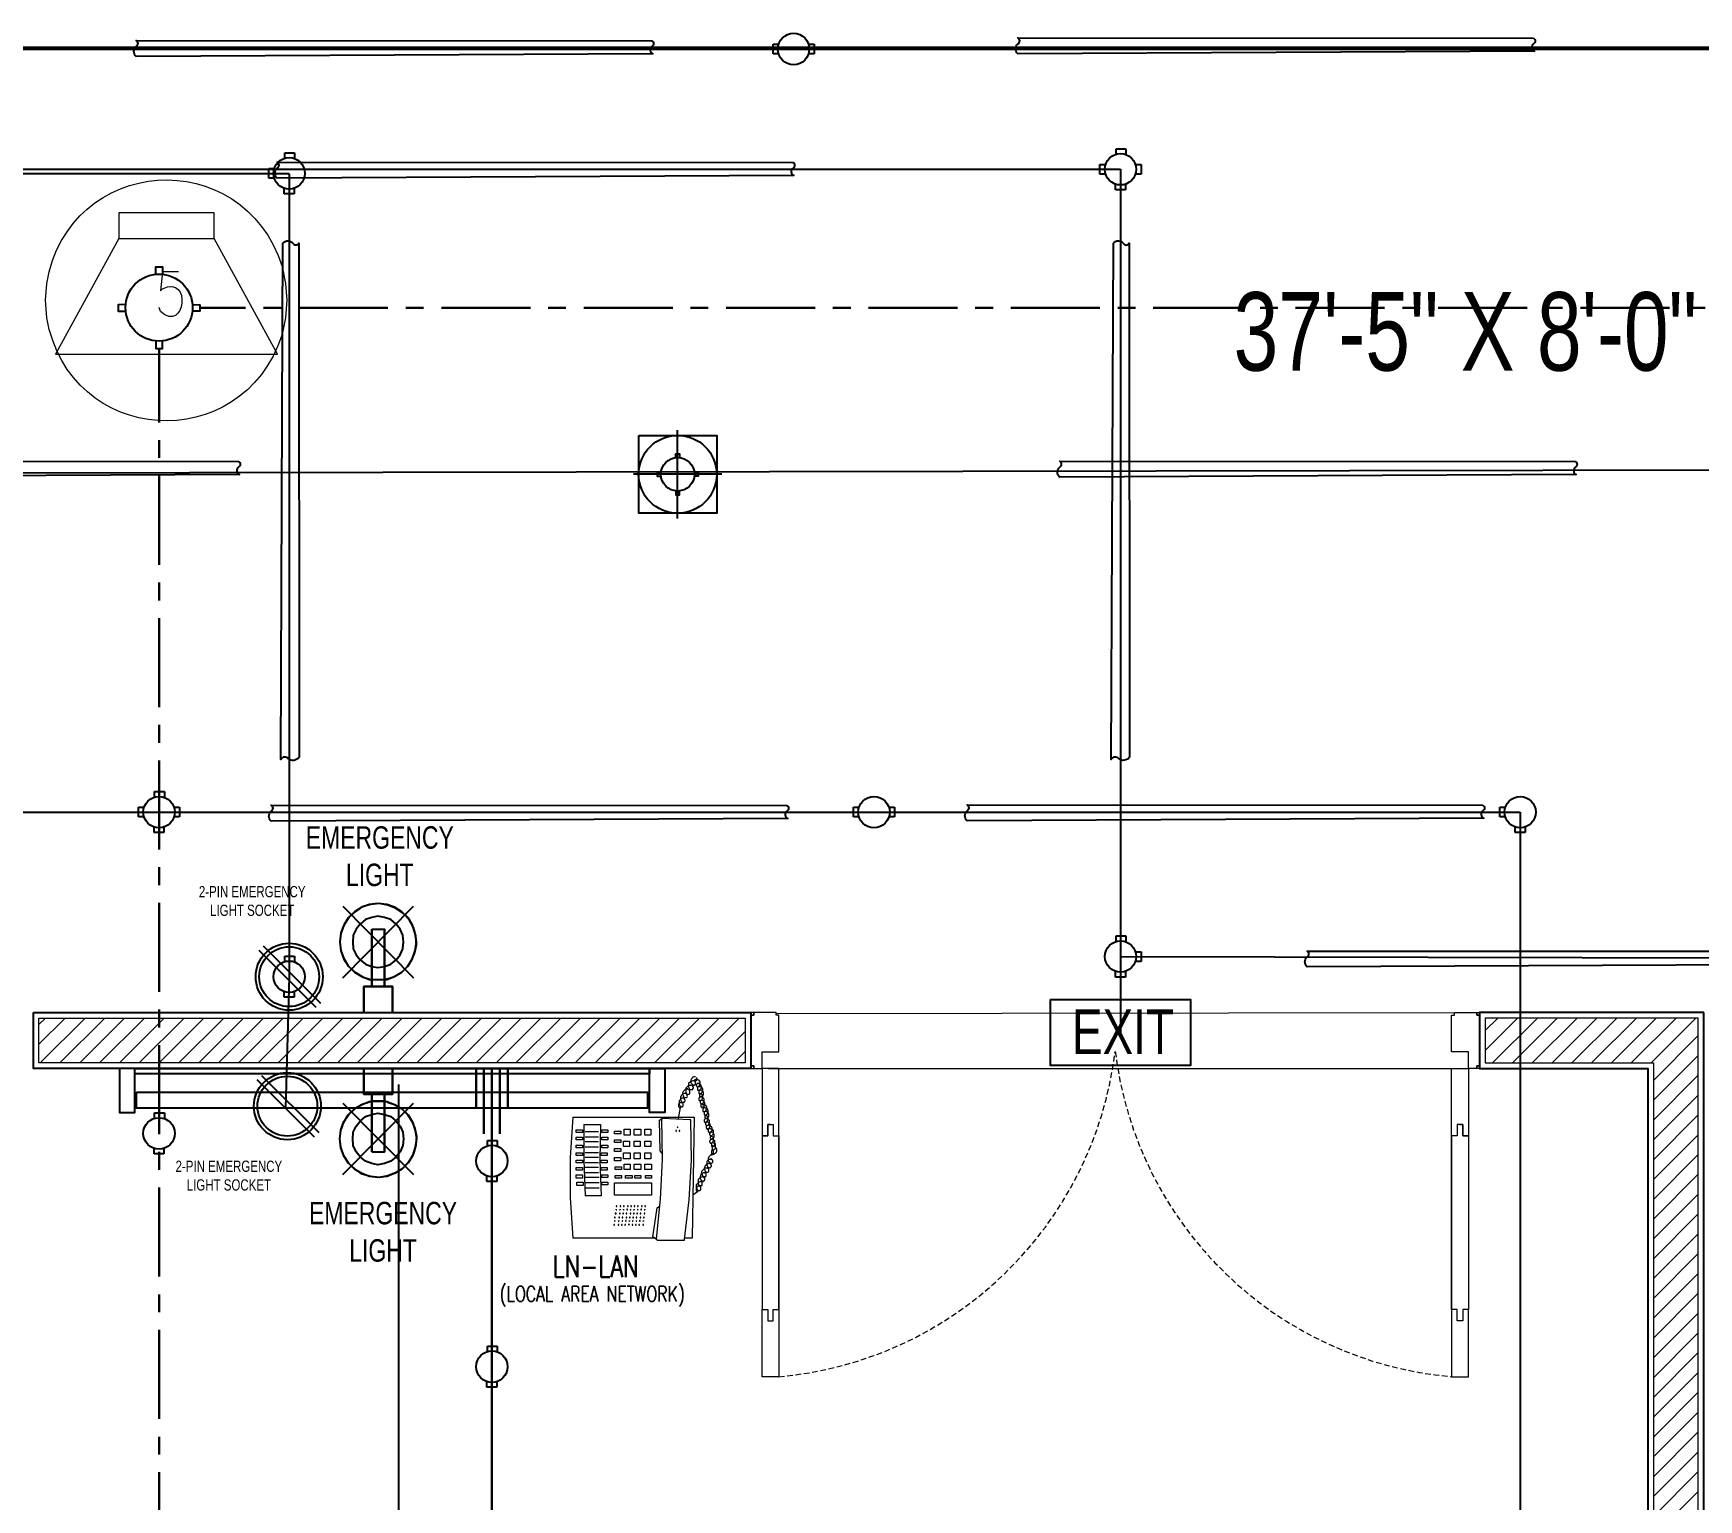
# Model space of a CAD drawing. Header units: inches. Extents: x 112 to 4169, y -2569 to 841.
# Drawn here: x 469.1 to 617.7, y 347.9 to 478.7 of the extents above; entities that cross this region are included whole.
import ezdxf

# ---------------------------------------------------------------- set-up
doc = ezdxf.new("R2010")
doc.units = ezdxf.units.IN
doc.header["$MEASUREMENT"] = 0
doc.linetypes.add('Bathroom _ King & Twin$0$CENTER', pattern=[50.8, 31.75, -6.35, 6.35, -6.35])
doc.linetypes.add('DASHED', pattern=[0.75, 0.5, -0.25])
doc.layers.get('Defpoints').update_dxf_attribs({"lineweight": 0})
for name, color, linetype in [('Cables', 7, 'Continuous'), ('Layer 1', 7, 'Continuous'), ('Lights', 7, 'Continuous'), ('PVC Conduit and Circular Boxes', 7, 'Continuous'), ('Sockets', 7, 'Continuous'), ('wall 05', 253, 'Continuous')]:
    doc.layers.add(name, color=color, linetype=linetype)
for name, color, linetype, lineweight in [('DOOR', 115, 'Continuous', 15), ('E-LAN', 6, 'Continuous', 30), ('HACTH', 8, 'Continuous', 9), ('Plaster Line', 254, 'Continuous', 15), ('Text', 252, 'Continuous', 15)]:
    doc.layers.add(name, color=color, linetype=linetype, lineweight=lineweight)
doc.styles.add('Swiss721', font='swisscl.ttf')
doc.styles.add('TAVE1', font='ROMANS.shx', dxfattribs={"width": 0.75})

# ---------------------------------------------------------------- blocks, each defined once
blk = doc.blocks.new('TELEPHONE')
at = {"layer": 'Layer 1', "lineweight": 9}
for points in [[(10.5, 13.62), (10.32, 13.62), (10.26, 13.56), (10.2, 13.5), (10.08, 13.38), (10.08, 13.02), (10.14, 12.9), (10.2, 12.84)], [(10.74, 14.04), (10.68, 14.04), (10.56, 13.98), (10.5, 13.98), (10.32, 13.8), (10.32, 13.5), (10.38, 13.38), (10.38, 13.32), (10.44, 13.26)], [(10.44, 13.26), (10.68, 13.26), (10.68, 13.38), (10.74, 13.38)], [(10.92, 14.4), (10.74, 14.4), (10.62, 14.34), (10.62, 14.28), (10.56, 14.22), (10.5, 14.1), (10.5, 13.86), (10.56, 13.8), (10.62, 13.74), (10.68, 13.68)], [(10.68, 13.5), (10.68, 13.56), (10.62, 13.62), (10.5, 13.62)], [(10.92, 13.92), (10.86, 13.98), (10.8, 14.04), (10.68, 14.04)], [(10.68, 13.68), (10.74, 13.68), (10.74, 13.62), (10.8, 13.62), (10.8, 13.68), (10.86, 13.68), (10.92, 13.74), (10.92, 13.8)], [(10.74, 13.38), (10.74, 13.44), (10.68, 13.5)], [(10.8, 14.1), (10.8, 14.04), (10.98, 14.04), (10.98, 14.1), (11.04, 14.1), (11.04, 14.34)], [(11.1, 13.5), (11.16, 13.5), (11.28, 13.62), (11.28, 13.68), (11.34, 13.68), (11.34, 13.98), (11.28, 13.98), (11.28, 14.04), (11.22, 14.1), (11.16, 14.1), (11.1, 14.16), (10.92, 14.16), (10.86, 14.1), (10.8, 14.1)], [(10.92, 13.8), (10.92, 13.92)], [(11.1, 13.8), (11.04, 13.8), (11.04, 13.74), (10.98, 13.68), (10.98, 13.62), (11.04, 13.56)], [(11.04, 13.56), (11.04, 13.5), (11.1, 13.5)], [(11.16, 13.2), (11.28, 13.2), (11.34, 13.26), (11.46, 13.38), (11.46, 13.56), (11.4, 13.62), (11.4, 13.68), (11.34, 13.74), (11.28, 13.74), (11.28, 13.8), (11.1, 13.8)], [(11.22, 13.5), (11.16, 13.5), (11.1, 13.44)], [(11.1, 13.44), (11.1, 13.26)], [(11.22, 12.96), (11.22, 12.9), (11.4, 12.9), (11.46, 12.96), (11.52, 13.02), (11.52, 13.08), (11.58, 13.14), (11.58, 13.32), (11.52, 13.38), (11.52, 13.44), (11.46, 13.44), (11.4, 13.5), (11.16, 13.5)], [(9.66, 12.06), (9.54, 12.06), (9.42, 11.94), (9.42, 11.7), (9.48, 11.7), (9.48, 11.64), (9.6, 11.64)], [(9.9, 12.48), (9.72, 12.48), (9.48, 12.24), (9.48, 11.88), (9.6, 11.76)], [(10.02, 12.9), (9.9, 12.9), (9.78, 12.84), (9.72, 12.78), (9.66, 12.72), (9.66, 12.66), (9.6, 12.6), (9.6, 12.36), (9.66, 12.24), (9.66, 12.18), (9.72, 12.12)], [(9.84, 12), (9.78, 12.06), (9.66, 12.06)], [(9.72, 12.12), (9.96, 12.12), (9.96, 12.18), (10.02, 12.24)], [(10.26, 13.32), (10.14, 13.32), (10.08, 13.26), (10.02, 13.26), (9.96, 13.2), (9.9, 13.14), (9.84, 13.08), (9.78, 12.96), (9.78, 12.84), (9.84, 12.72), (9.84, 12.66), (9.9, 12.6), (9.96, 12.54)], [(9.96, 12.36), (9.96, 12.48), (9.78, 12.48)], [(9.84, 11.82), (9.84, 12)], [(10.02, 12.24), (10.02, 12.3), (9.96, 12.36)], [(10.2, 12.78), (10.14, 12.84), (10.14, 12.9), (10.02, 12.9)], [(10.44, 13.08), (10.44, 13.14), (10.38, 13.2), (10.32, 13.26), (10.26, 13.26), (10.2, 13.32), (10.14, 13.32)], [(10.2, 12.84), (10.38, 12.84), (10.44, 12.9), (10.44, 12.96)], [(10.44, 12.96), (10.44, 13.08)], [(11.1, 13.26), (11.1, 13.2), (11.16, 13.2)], [(11.34, 13.2), (11.28, 13.2), (11.28, 13.14), (11.22, 13.14), (11.22, 12.96)], [(11.34, 12.6), (11.28, 12.54), (11.22, 12.48), (11.22, 12.3)], [(11.22, 12.3), (11.28, 12.3), (11.28, 12.24)], [(11.4, 12.84), (11.28, 12.84), (11.28, 12.78)], [(11.28, 12.24), (11.34, 12.24), (11.4, 12.3), (11.46, 12.3), (11.52, 12.36), (11.52, 12.42), (11.58, 12.48), (11.58, 12.66), (11.52, 12.72), (11.52, 12.78), (11.46, 12.84), (11.4, 12.84)], [(11.28, 12.78), (11.28, 12.66), (11.34, 12.6)], [(11.34, 12.6), (11.46, 12.6), (11.52, 12.66), (11.58, 12.72), (11.64, 12.78), (11.64, 13.02), (11.58, 13.08), (11.52, 13.14), (11.46, 13.2), (11.34, 13.2)], [(11.4, 11.94), (11.46, 11.94), (11.52, 12), (11.58, 12), (11.64, 12.06), (11.64, 12.12), (11.7, 12.18), (11.7, 12.42), (11.64, 12.42), (11.64, 12.48), (11.58, 12.54), (11.52, 12.54), (11.46, 12.6), (11.34, 12.6)], [(11.4, 12.24), (11.34, 12.18), (11.34, 12.06), (11.4, 12)], [(11.46, 11.64), (11.52, 11.64), (11.58, 11.7), (11.64, 11.7), (11.7, 11.76), (11.7, 11.82), (11.76, 11.88), (11.76, 12.06), (11.7, 12.12), (11.7, 12.18), (11.64, 12.24), (11.58, 12.24), (11.52, 12.3), (11.46, 12.3), (11.4, 12.24)], [(11.4, 12), (11.4, 11.94)], [(11.46, 11.94), (11.4, 11.88), (11.4, 11.7)], [(11.52, 12), (11.46, 11.94)], [(0, 10.8), (-0.24, 7.2), (-0.24, 3.6), (0, 0)], [(0, 10.8), (10.8, 10.8)], [(7.44, -0.06), (7.8, 3.48), (7.98, 7.02), (7.92, 10.62)], [(7.68, 10.5), (7.92, 10.68)], [(7.68, 10.5), (7.74, 7.8), (7.98, 7.5)], [(7.98, 10.68), (7.92, 10.68), (7.92, 10.62)], [(10.44, 10.56), (7.98, 10.68)], [(9.42, 10.68), (9.6, 11.64)], [(9.6, 11.76), (9.66, 11.7), (9.78, 11.7), (9.78, 11.76), (9.84, 11.76), (9.84, 11.82)], [(9.96, -0.12), (10.38, 3.42), (10.56, 6.96), (10.5, 10.5)], [(10.5, 10.5), (10.5, 10.56), (10.44, 10.56)], [(10.8, 10.8), (10.62, 0)], [(11.4, 11.7), (11.46, 11.7), (11.46, 11.64)], [(11.64, 11.28), (11.76, 11.28), (11.82, 11.34), (11.88, 11.4), (11.88, 11.46), (11.94, 11.52), (11.94, 11.7), (11.88, 11.76), (11.88, 11.82), (11.82, 11.82), (11.76, 11.88), (11.52, 11.88)], [(11.64, 11.58), (11.58, 11.52)], [(11.58, 11.52), (11.58, 11.34)], [(11.58, 11.34), (11.58, 11.28), (11.64, 11.28)], [(11.7, 11.7), (11.7, 11.64), (11.64, 11.64)], [(11.76, 10.98), (11.82, 10.98), (11.88, 11.04), (11.94, 11.04), (12, 11.1), (12, 11.16), (12.06, 11.22), (12.06, 11.4), (12, 11.46), (12, 11.52), (11.94, 11.52), (11.88, 11.58), (11.82, 11.58), (11.76, 11.64), (11.7, 11.64), (11.64, 11.58), (11.7, 11.58)], [(11.76, 11.28), (11.7, 11.22), (11.7, 11.04)], [(11.7, 11.04), (11.76, 10.98)], [(11.76, 10.62), (11.7, 10.56), (11.7, 10.38)], [(11.82, 11.34), (11.82, 11.28), (11.76, 11.28)], [(11.88, 10.92), (11.76, 10.92), (11.76, 10.86)], [(11.76, 10.32), (11.82, 10.32), (11.88, 10.38), (11.94, 10.38), (12, 10.44), (12, 10.5), (12.06, 10.56), (12.06, 10.74), (12, 10.8), (12, 10.86), (11.94, 10.92), (11.88, 10.92)], [(11.76, 10.86), (11.76, 10.74)], [(11.76, 10.74), (11.82, 10.68)], [(11.82, 10.68), (11.76, 10.62)], [(11.82, 10.68), (11.94, 10.68), (12.06, 10.8), (12.12, 10.86), (12.12, 11.1), (12.06, 11.16), (12, 11.22), (12, 11.28), (11.88, 11.28), (11.82, 11.34)], [(11.88, 10.08), (11.88, 10.02), (11.94, 10.02), (12, 10.08), (12.06, 10.08), (12.12, 10.14), (12.12, 10.2), (12.18, 10.26), (12.18, 10.5), (12.12, 10.5), (12.12, 10.56), (12.06, 10.62), (12, 10.62), (11.94, 10.68), (11.82, 10.68)], [(0.84, 9.42), (0.3, 9.42), (0.3, 9.66), (0.84, 9.66)], [(0.84, 8.76), (0.3, 8.76), (0.3, 9), (0.84, 9)], [(0.84, 9.66), (0.84, 9.42)], [(0.84, 9), (0.84, 8.76)], [(0.96, 10.14), (2.46, 10.14)], [(0.96, 10.14), (0.96, 6.96), (1.08, 3.78)], [(2.28, 9.48), (1.08, 9.48)], [(2.28, 9), (1.08, 9)], [(2.46, 10.14), (2.4, 6.96), (2.52, 3.78)], [(3.12, 9.42), (2.58, 9.42), (2.58, 9.66), (3.12, 9.66)], [(3.12, 8.76), (2.58, 8.76), (2.58, 9), (3.12, 9)], [(3.12, 9.66), (3.12, 9.42)], [(3.12, 9), (3.12, 8.76)], [(4.26, 9.3), (3.72, 9.3), (3.72, 9.54), (4.26, 9.54)], [(4.26, 9.54), (4.26, 9.3)], [(4.56, 9.72), (5.1, 9.72)], [(4.56, 9.18), (4.56, 9.72)], [(5.1, 9.18), (4.56, 9.18)], [(5.1, 9.72), (5.1, 9.18)], [(6.06, 9.18), (5.46, 9.18), (5.46, 9.72), (6.06, 9.72)], [(6.06, 9.72), (6.06, 9.18)], [(6.96, 9.18), (6.42, 9.18), (6.42, 9.72), (6.96, 9.72)], [(6.96, 9.72), (6.96, 9.18)], [(9.24, 9.6), (9.18, 9.6), (9.18, 9.54), (9.24, 9.54), (9.24, 9.6)], [(9.18, 9.6), (9.18, 9.6)], [(9.3, 9.9), (9.36, 9.84), (9.36, 9.9), (9.3, 9.9)], [(9.54, 9.6), (9.48, 9.6), (9.48, 9.54), (9.54, 9.54), (9.54, 9.6)], [(9.48, 9.6), (9.48, 9.6)], [(11.7, 10.38), (11.76, 10.38), (11.76, 10.32)], [(11.94, 10.38), (11.88, 10.38), (11.88, 10.32), (11.82, 10.26), (11.82, 10.14), (11.88, 10.08)], [(11.94, 10.02), (11.88, 9.96), (11.88, 9.84), (11.94, 9.78), (11.94, 9.72)], [(11.94, 9.72), (12, 9.72), (12.06, 9.78), (12.12, 9.78), (12.18, 9.84), (12.18, 9.9), (12.24, 9.96), (12.24, 10.2), (12.18, 10.2), (12.18, 10.26), (12.12, 10.32), (12.06, 10.32), (12, 10.38), (11.94, 10.38)], [(12, 10.08), (11.94, 10.02)], [(12.12, 9.42), (12.18, 9.42), (12.24, 9.48), (12.3, 9.48), (12.36, 9.54), (12.42, 9.6), (12.42, 9.84), (12.36, 9.9), (12.36, 9.96), (12.3, 9.96), (12.24, 10.02), (12.18, 10.02), (12.12, 10.08), (12.06, 10.08), (12, 10.02)], [(12.12, 9.72), (12.06, 9.66), (12.06, 9.48)], [(12.06, 9.48), (12.12, 9.48), (12.12, 9.42)], [(12.18, 9.78), (12.12, 9.72)], [(12.3, 9.48), (12.3, 9.42), (12.24, 9.42), (12.24, 9.36), (12.18, 9.3), (12.18, 9.24), (12.24, 9.18)], [(12.36, 9.06), (12.3, 9.06), (12.24, 9)], [(12.24, 9), (12.24, 8.94), (12.3, 8.88), (12.3, 8.82), (12.36, 8.82)], [(12.36, 8.82), (12.42, 8.82), (12.42, 8.88), (12.48, 8.88), (12.6, 9), (12.6, 9.24), (12.54, 9.3), (12.54, 9.36), (12.48, 9.42), (12.42, 9.42), (12.36, 9.48), (12.3, 9.48)], [(12.3, 8.46), (12.36, 8.46), (12.42, 8.52), (12.48, 8.58), (12.54, 8.64), (12.54, 8.94), (12.42, 9.06), (12.36, 9.06)], [(0.84, 8.04), (0.3, 8.04), (0.3, 8.28), (0.84, 8.28)], [(0.84, 7.38), (0.3, 7.38), (0.3, 7.62), (0.84, 7.62)], [(0.84, 8.28), (0.84, 8.04)], [(0.84, 7.62), (0.84, 7.38)], [(2.28, 8.58), (1.08, 8.58)], [(2.28, 8.1), (1.08, 8.1)], [(2.28, 7.62), (1.08, 7.62)], [(3.06, 7.38), (2.52, 7.38), (2.52, 7.62), (3.06, 7.62)], [(3.12, 8.04), (2.58, 8.04), (2.58, 8.28), (3.12, 8.28)], [(3.06, 7.62), (3.06, 7.38)], [(3.12, 8.28), (3.12, 8.04)], [(4.26, 8.52), (3.72, 8.52), (3.72, 8.76), (4.26, 8.76)], [(4.26, 7.74), (3.72, 7.74), (3.72, 7.98), (4.26, 7.98)], [(4.26, 8.76), (4.26, 8.52)], [(4.26, 7.98), (4.26, 7.74)], [(4.5, 8.64), (5.04, 8.64)], [(4.5, 8.16), (4.5, 8.64)], [(5.04, 8.16), (4.5, 8.16)], [(4.5, 7.62), (5.1, 7.62)], [(4.5, 7.08), (4.5, 7.62)], [(5.04, 8.64), (5.04, 8.16)], [(5.1, 7.62), (5.1, 7.08)], [(6, 8.16), (5.46, 8.16), (5.46, 8.64), (6, 8.64)], [(6, 7.08), (5.46, 7.08), (5.46, 7.62), (6, 7.62)], [(6, 8.64), (6, 8.16)], [(6, 7.62), (6, 7.08)], [(6.96, 8.16), (6.42, 8.16), (6.42, 8.64), (6.96, 8.64)], [(6.96, 7.08), (6.42, 7.08), (6.42, 7.62), (6.96, 7.62)], [(6.96, 8.64), (6.96, 8.16)], [(6.96, 7.62), (6.96, 7.08)], [(12.36, 7.44), (12.3, 7.44), (12.12, 7.26), (12.12, 7.2), (12.06, 7.14), (12.06, 6.9), (12.12, 6.84), (12.18, 6.78), (12.24, 6.72)], [(12.3, 8.82), (12.24, 8.76), (12.24, 8.7), (12.18, 8.64), (12.18, 8.58), (12.24, 8.52)], [(12.24, 8.52), (12.24, 8.46), (12.3, 8.46)], [(12.42, 8.52), (12.36, 8.46)], [(12.36, 8.46), (12.36, 8.22)], [(12.36, 8.22), (12.36, 8.16), (12.42, 8.16)], [(12.48, 7.86), (12.42, 7.86), (12.36, 7.8)], [(12.36, 7.8), (12.36, 7.5), (12.42, 7.5)], [(12.42, 7.5), (12.6, 7.5), (12.72, 7.62), (12.78, 7.62), (12.78, 7.68), (12.84, 7.74), (12.84, 7.92), (12.78, 7.98), (12.78, 8.04), (12.72, 8.1), (12.66, 8.16), (12.6, 8.16), (12.48, 8.22)], [(12.48, 8.22), (12.42, 8.22), (12.42, 8.16)], [(12.42, 8.16), (12.42, 7.92)], [(12.42, 7.92), (12.42, 7.86), (12.48, 7.86)], [(0.84, 6.72), (0.3, 6.72), (0.3, 6.96), (0.84, 6.96)], [(0.84, 6.06), (0.3, 6.06), (0.3, 6.3), (0.84, 6.3)], [(0.84, 6.96), (0.84, 6.72)], [(0.84, 6.3), (0.84, 6.06)], [(2.28, 7.2), (1.08, 7.2)], [(2.28, 6.72), (1.08, 6.72)], [(2.28, 6.3), (1.08, 6.3)], [(3.06, 6.72), (2.52, 6.72), (2.52, 6.96), (3.06, 6.96)], [(3.06, 6.06), (2.52, 6.06), (2.52, 6.3), (3.06, 6.3)], [(3.06, 6.96), (3.06, 6.72)], [(3.06, 6.3), (3.06, 6.06)], [(4.26, 6.9), (3.72, 6.9), (3.72, 7.2), (4.26, 7.2)], [(4.32, 6.12), (3.78, 6.12), (3.78, 6.36), (4.32, 6.36)], [(4.26, 7.2), (4.26, 6.9)], [(4.32, 6.36), (4.32, 6.12)], [(5.1, 7.08), (4.5, 7.08)], [(4.56, 6.6), (5.1, 6.6)], [(4.56, 6.12), (4.56, 6.6)], [(5.1, 6.12), (4.56, 6.12)], [(5.1, 6.6), (5.1, 6.12)], [(6.06, 6.12), (5.46, 6.12), (5.46, 6.6), (6.06, 6.6)], [(6.06, 6.6), (6.06, 6.12)], [(7.02, 6.12), (6.42, 6.12), (6.42, 6.6), (7.02, 6.6)], [(7.02, 6.6), (7.02, 6.12)], [(11.94, 6.24), (11.76, 6.24), (11.7, 6.18), (11.46, 5.94), (11.46, 5.76), (11.52, 5.7), (11.52, 5.64), (11.58, 5.52), (11.64, 5.52)], [(12.18, 6.66), (12.06, 6.66), (12, 6.6), (11.94, 6.6), (11.88, 6.54), (11.82, 6.48), (11.76, 6.42), (11.76, 6.36), (11.7, 6.24), (11.7, 6.18), (11.76, 6.12), (11.76, 6), (11.88, 5.88)], [(12.36, 7.08), (12.3, 7.02), (12.12, 7.02), (12.06, 6.96), (12, 6.9), (11.94, 6.84), (11.94, 6.48), (12, 6.42), (12, 6.36), (12.06, 6.3)], [(12.12, 6.12), (12.12, 6.18), (12.06, 6.18), (12.06, 6.24), (11.94, 6.24)], [(12.06, 6.3), (12.12, 6.3), (12.18, 6.24), (12.24, 6.3), (12.3, 6.3), (12.3, 6.36), (12.36, 6.42), (12.36, 6.48), (12.3, 6.54)], [(12.3, 6.54), (12.3, 6.6), (12.24, 6.6), (12.24, 6.66), (12.12, 6.66)], [(12.48, 6.96), (12.42, 6.96), (12.42, 7.02), (12.36, 7.02), (12.36, 7.08), (12.3, 7.08), (12.24, 7.02)], [(12.24, 6.72), (12.24, 6.66), (12.36, 6.66), (12.36, 6.72), (12.42, 6.72), (12.48, 6.78), (12.48, 6.84)], [(12.48, 6.84), (12.48, 6.96)], [(0.84, 5.34), (0.3, 5.34), (0.3, 5.64), (0.84, 5.64)], [(0.9, 4.68), (0.36, 4.68), (0.36, 4.98), (0.9, 4.98)], [(0.84, 5.64), (0.84, 5.34)], [(0.9, 4.98), (0.9, 4.68)], [(2.28, 5.82), (1.08, 5.82)], [(2.34, 5.4), (1.08, 5.4)], [(2.34, 4.92), (1.14, 4.92)], [(3.12, 5.4), (2.58, 5.4), (2.58, 5.64), (3.12, 5.64)], [(3.12, 4.74), (2.58, 4.74), (2.58, 4.98), (3.12, 4.98)], [(3.12, 5.64), (3.12, 5.4)], [(3.12, 4.98), (3.12, 4.74)], [(3.72, 4.92), (7.02, 4.92)], [(3.72, 3.84), (3.72, 4.92)], [(4.32, 5.34), (3.78, 5.34), (3.78, 5.58), (4.32, 5.58)], [(4.32, 5.58), (4.32, 5.34)], [(4.68, 5.58), (5.28, 5.58)], [(4.68, 5.34), (4.68, 5.58)], [(5.28, 5.34), (4.68, 5.34)], [(5.28, 5.58), (5.28, 5.34)], [(6.06, 5.34), (5.52, 5.34), (5.52, 5.58), (6.06, 5.58)], [(6.06, 5.58), (6.06, 5.34)], [(7.02, 5.34), (6.48, 5.34), (6.48, 5.58), (7.02, 5.58)], [(7.02, 5.58), (7.02, 5.34)], [(7.02, 4.92), (7.02, 3.84)], [(11.46, 5.04), (11.34, 5.04), (11.28, 4.98), (11.22, 4.98), (10.98, 4.74), (10.98, 4.56), (11.04, 4.5), (11.04, 4.38), (11.16, 4.26)], [(11.22, 4.62), (11.1, 4.62), (10.98, 4.5), (10.98, 4.26), (11.04, 4.2), (11.1, 4.2), (11.1, 4.14)], [(11.58, 5.46), (11.52, 5.46), (11.4, 5.4), (11.34, 5.4), (11.28, 5.34), (11.22, 5.28), (11.16, 5.22), (11.16, 4.8), (11.28, 4.68)], [(11.16, 4.26), (11.34, 4.26), (11.34, 4.32), (11.4, 4.32), (11.4, 4.5)], [(11.4, 4.5), (11.4, 4.56), (11.34, 4.56), (11.34, 4.62), (11.22, 4.62)], [(11.28, 4.68), (11.52, 4.68), (11.52, 4.8)], [(11.76, 5.82), (11.64, 5.82), (11.52, 5.76), (11.46, 5.76), (11.4, 5.7), (11.4, 5.58), (11.34, 5.52), (11.34, 5.28), (11.4, 5.22), (11.46, 5.16), (11.46, 5.1)], [(11.52, 4.92), (11.52, 4.98), (11.46, 4.98), (11.46, 5.04), (11.34, 5.04)], [(11.46, 5.1), (11.52, 5.1), (11.52, 5.04), (11.64, 5.04), (11.64, 5.1), (11.7, 5.1), (11.7, 5.16), (11.76, 5.16), (11.76, 5.22)], [(11.76, 5.34), (11.7, 5.34), (11.7, 5.4), (11.64, 5.4), (11.64, 5.46), (11.52, 5.46)], [(11.52, 4.8), (11.52, 4.92)], [(11.64, 5.52), (11.64, 5.46), (11.82, 5.46), (11.82, 5.52), (11.88, 5.52), (11.88, 5.7)], [(11.88, 5.7), (11.88, 5.76), (11.82, 5.76), (11.82, 5.82), (11.7, 5.82)], [(11.76, 5.22), (11.76, 5.34)], [(2.52, 3.78), (1.08, 3.78)], [(2.34, 4.44), (1.14, 4.44)], [(7.02, 3.84), (3.72, 3.84)], [(11.1, 4.14), (10.68, 3.84)], [(3.72, 1.8), (3.78, 1.8), (3.78, 1.86), (3.72, 1.86), (3.72, 1.8)], [(3.72, 1.5), (3.78, 1.5), (3.72, 1.56), (3.72, 1.5)], [(3.78, 2.16), (3.84, 2.16), (3.84, 2.22), (3.78, 2.22), (3.78, 2.16)], [(3.84, 2.82), (3.9, 2.82), (3.9, 2.88), (3.84, 2.88), (3.84, 2.82)], [(4.08, 1.8), (4.14, 1.8), (4.14, 1.86), (4.08, 1.86), (4.08, 1.8)], [(4.14, 2.16), (4.2, 2.16), (4.2, 2.22), (4.14, 2.22), (4.14, 2.16)], [(4.2, 2.82), (4.26, 2.82), (4.26, 2.88), (4.2, 2.88), (4.2, 2.82)], [(4.38, 1.8), (4.44, 1.8), (4.44, 1.86), (4.38, 1.86), (4.38, 1.8)], [(4.38, 1.5), (4.44, 1.5), (4.38, 1.56), (4.38, 1.5)], [(4.44, 2.16), (4.5, 2.16), (4.5, 2.22), (4.44, 2.22), (4.44, 2.16)], [(4.5, 2.82), (4.56, 2.82), (4.56, 2.88), (4.5, 2.88), (4.5, 2.82)], [(4.68, 1.5), (4.74, 1.5), (4.74, 1.56), (4.68, 1.56), (4.68, 1.5)], [(4.74, 2.16), (4.8, 2.16), (4.8, 2.22), (4.74, 2.22), (4.74, 2.16)], [(4.74, 1.8), (4.8, 1.8), (4.8, 1.86), (4.74, 1.86), (4.74, 1.8)], [(4.8, 2.52), (4.86, 2.52), (4.86, 2.58), (4.8, 2.58), (4.8, 2.52)], [(4.86, 2.82), (4.92, 2.82), (4.92, 2.88), (4.86, 2.88), (4.86, 2.82)], [(5.04, 1.8), (5.1, 1.8), (5.1, 1.86), (5.04, 1.86), (5.04, 1.8)], [(5.1, 2.52), (5.16, 2.52), (5.16, 2.58), (5.1, 2.52)], [(5.1, 2.16), (5.16, 2.16), (5.16, 2.22), (5.1, 2.22), (5.1, 2.16)], [(5.16, 2.82), (5.22, 2.82), (5.22, 2.88), (5.16, 2.88), (5.16, 2.82)], [(5.34, 1.8), (5.4, 1.8), (5.4, 1.86), (5.34, 1.86), (5.34, 1.8)], [(5.4, 2.16), (5.46, 2.16), (5.46, 2.22), (5.4, 2.22), (5.4, 2.16)], [(5.46, 2.82), (5.52, 2.82), (5.52, 2.88), (5.46, 2.88), (5.46, 2.82)], [(5.64, 1.8), (5.7, 1.8), (5.7, 1.86), (5.64, 1.86), (5.64, 1.8)], [(5.64, 1.5), (5.7, 1.5), (5.64, 1.56), (5.64, 1.5)], [(5.7, 2.16), (5.76, 2.16), (5.76, 2.22), (5.7, 2.22), (5.7, 2.16)], [(5.76, 2.82), (5.82, 2.82), (5.82, 2.88), (5.76, 2.88), (5.76, 2.82)], [(5.76, 2.52), (5.82, 2.52), (5.76, 2.58), (5.76, 2.52)], [(5.94, 1.5), (6, 1.5), (6, 1.56), (5.94, 1.56), (5.94, 1.5)], [(6, 2.16), (6.06, 2.16), (6.06, 2.22), (6, 2.22), (6, 2.16)], [(6, 1.8), (6.06, 1.8), (6.06, 1.86), (6, 1.86), (6, 1.8)], [(6.06, 2.52), (6.12, 2.52), (6.12, 2.58), (6.06, 2.58), (6.06, 2.52)], [(6.12, 2.82), (6.18, 2.82), (6.18, 2.88), (6.12, 2.88), (6.12, 2.82)], [(6.3, 1.8), (6.36, 1.8), (6.36, 1.86), (6.3, 1.86), (6.3, 1.8)], [(6.36, 2.16), (6.42, 2.16), (6.42, 2.22), (6.36, 2.22), (6.36, 2.16)], [(6.42, 2.82), (6.48, 2.82), (6.48, 2.88), (6.42, 2.88), (6.42, 2.82)], [(7.14, 0.12), (7.5, 2.7)], [(7.5, 2.7), (7.74, 2.88)], [(7.32, 0), (0, 0)], [(3.72, 1.2), (3.66, 1.2), (3.66, 1.14), (3.72, 1.14), (3.72, 1.2)], [(3.66, 1.2), (3.66, 1.2)], [(4.08, 1.2), (4.02, 1.2), (4.02, 1.14), (4.08, 1.14), (4.08, 1.2)], [(4.02, 1.2), (4.02, 1.2)], [(4.38, 1.2), (4.32, 1.2), (4.32, 1.14), (4.38, 1.14), (4.38, 1.2)], [(4.32, 1.2), (4.32, 1.2)], [(4.68, 1.2), (4.62, 1.2), (4.62, 1.14), (4.68, 1.14), (4.68, 1.2)], [(4.62, 1.2), (4.62, 1.2)], [(4.92, 1.2), (4.98, 1.2), (4.98, 1.14), (5.04, 1.2), (4.92, 1.2)], [(5.34, 1.2), (5.28, 1.2), (5.28, 1.14), (5.34, 1.14), (5.34, 1.2)], [(5.28, 1.2), (5.28, 1.2)], [(5.64, 1.2), (5.58, 1.2), (5.58, 1.14), (5.64, 1.14), (5.64, 1.2)], [(5.58, 1.2), (5.58, 1.2)], [(5.94, 1.2), (5.88, 1.2), (5.88, 1.14), (5.94, 1.14), (5.94, 1.2)], [(5.88, 1.2), (5.88, 1.2)], [(6.3, 1.2), (6.24, 1.2), (6.24, 1.14), (6.3, 1.14), (6.3, 1.2)], [(6.24, 1.2), (6.24, 1.2)], [(7.44, -0.12), (7.14, 0.12)], [(10.62, 0), (10.02, 0)], [(7.44, -0.06), (7.44, -0.12), (7.5, -0.18)], [(7.5, -0.18), (9.96, -0.18), (9.96, -0.12)]]:
    blk.add_lwpolyline(points, dxfattribs=at)
for points, knots in [([(9.96, 12.54), (9.96, 12.54), (10.02, 12.54), (10.02, 12.54), (10.18, 12.52), (10.22, 12.56), (10.2, 12.72), (10.2, 12.72), (10.2, 12.78), (10.2, 12.78)], [0, 0, 0, 0, 1, 1, 1, 2, 2, 2, 3, 3, 3, 3]), ([(12.24, 9.18), (12.24, 9.18), (12.24, 9.12), (12.24, 9.12), (12.24, 9.12), (12.36, 9.12), (12.36, 9.12), (12.5, 9.29), (12.56, 9.22), (12.54, 9.42), (12.54, 9.42), (12.54, 9.6), (12.54, 9.6), (12.54, 9.6), (12.48, 9.66), (12.48, 9.66), (12.48, 9.66), (12.42, 9.72), (12.42, 9.72), (12.42, 9.72), (12.3, 9.72), (12.3, 9.72), (12.3, 9.72), (12.24, 9.78), (12.24, 9.78), (12.24, 9.78), (12.18, 9.78), (12.18, 9.78), (12.18, 9.78), (12.12, 9.72), (12.12, 9.72)], [0, 0, 0, 0, 1, 1, 1, 2, 2, 2, 3, 3, 3, 4, 4, 4, 5, 5, 5, 6, 6, 6, 7, 7, 7, 8, 8, 8, 9, 9, 9, 10, 10, 10, 10]), ([(12.42, 8.16), (12.42, 8.16), (12.48, 8.16), (12.48, 8.16), (12.75, 8.43), (12.64, 8.25), (12.66, 8.64), (12.66, 8.64), (12.66, 8.7), (12.66, 8.7), (12.66, 8.7), (12.6, 8.7), (12.6, 8.7), (12.6, 8.7), (12.54, 8.76), (12.54, 8.76), (12.54, 8.76), (12.48, 8.82), (12.48, 8.82), (12.48, 8.82), (12.3, 8.82), (12.3, 8.82)], [0, 0, 0, 0, 1, 1, 1, 2, 2, 2, 3, 3, 3, 4, 4, 4, 5, 5, 5, 6, 6, 6, 7, 7, 7, 7]), ([(12.36, 7.44), (12.36, 7.44), (12.42, 7.44), (12.42, 7.44), (12.6, 7.63), (12.52, 7.49), (12.54, 7.8), (12.54, 7.8), (12.48, 7.86), (12.48, 7.86)], [0, 0, 0, 0, 1, 1, 1, 2, 2, 2, 3, 3, 3, 3]), ([(12.48, 7.86), (12.48, 7.86), (12.54, 7.86), (12.54, 7.86), (12.81, 8.13), (12.7, 7.96), (12.72, 8.34), (12.72, 8.34), (12.72, 8.4), (12.72, 8.4), (12.72, 8.4), (12.66, 8.4), (12.66, 8.4), (12.66, 8.4), (12.6, 8.46), (12.6, 8.46), (12.6, 8.46), (12.54, 8.46), (12.54, 8.46), (12.54, 8.46), (12.48, 8.52), (12.48, 8.52), (12.48, 8.52), (12.42, 8.52), (12.42, 8.52)], [0, 0, 0, 0, 1, 1, 1, 2, 2, 2, 3, 3, 3, 4, 4, 4, 5, 5, 5, 6, 6, 6, 7, 7, 7, 8, 8, 8, 8]), ([(11.88, 5.88), (11.88, 5.88), (11.94, 5.88), (11.94, 5.88), (12.1, 5.86), (12.14, 5.9), (12.12, 6.06), (12.12, 6.06), (12.12, 6.12), (12.12, 6.12)], [0, 0, 0, 0, 1, 1, 1, 2, 2, 2, 3, 3, 3, 3]), ([(3.84, 2.52), (3.84, 2.52), (3.9, 2.52), (3.9, 2.52), (3.9, 2.52), (3.84, 2.52), (3.84, 2.52), (3.84, 2.52), (3.84, 2.58), (3.84, 2.58), (3.84, 2.58), (3.84, 2.52), (3.84, 2.52)], [0, 0, 0, 0, 1, 1, 1, 2, 2, 2, 3, 3, 3, 4, 4, 4, 4]), ([(4.02, 1.5), (4.02, 1.5), (4.08, 1.5), (4.08, 1.5), (4.08, 1.5), (4.08, 1.56), (4.08, 1.56), (4.08, 1.56), (4.08, 1.5), (4.08, 1.5), (4.08, 1.5), (4.02, 1.5), (4.02, 1.5)], [0, 0, 0, 0, 1, 1, 1, 2, 2, 2, 3, 3, 3, 4, 4, 4, 4]), ([(4.14, 2.52), (4.14, 2.52), (4.2, 2.52), (4.2, 2.52), (4.2, 2.52), (4.2, 2.58), (4.2, 2.58), (4.2, 2.58), (4.2, 2.52), (4.2, 2.52), (4.2, 2.52), (4.14, 2.52), (4.14, 2.52)], [0, 0, 0, 0, 1, 1, 1, 2, 2, 2, 3, 3, 3, 4, 4, 4, 4]), ([(4.5, 2.52), (4.5, 2.52), (4.56, 2.52), (4.56, 2.52), (4.56, 2.52), (4.5, 2.52), (4.5, 2.52), (4.5, 2.52), (4.5, 2.58), (4.5, 2.58), (4.5, 2.58), (4.5, 2.52), (4.5, 2.52)], [0, 0, 0, 0, 1, 1, 1, 2, 2, 2, 3, 3, 3, 4, 4, 4, 4]), ([(4.98, 1.5), (4.98, 1.5), (5.04, 1.5), (5.04, 1.5), (5.04, 1.5), (5.04, 1.56), (5.04, 1.56), (5.04, 1.56), (5.04, 1.5), (5.04, 1.5), (5.04, 1.5), (4.98, 1.5), (4.98, 1.5)], [0, 0, 0, 0, 1, 1, 1, 2, 2, 2, 3, 3, 3, 4, 4, 4, 4]), ([(5.28, 1.5), (5.28, 1.5), (5.34, 1.5), (5.34, 1.5), (5.34, 1.5), (5.34, 1.56), (5.34, 1.56), (5.34, 1.56), (5.34, 1.5), (5.34, 1.5), (5.34, 1.5), (5.28, 1.5), (5.28, 1.5)], [0, 0, 0, 0, 1, 1, 1, 2, 2, 2, 3, 3, 3, 4, 4, 4, 4]), ([(5.4, 2.52), (5.4, 2.52), (5.46, 2.52), (5.46, 2.52), (5.46, 2.52), (5.46, 2.58), (5.46, 2.58), (5.46, 2.58), (5.46, 2.52), (5.46, 2.52), (5.46, 2.52), (5.4, 2.52), (5.4, 2.52)], [0, 0, 0, 0, 1, 1, 1, 2, 2, 2, 3, 3, 3, 4, 4, 4, 4]), ([(6.24, 1.5), (6.24, 1.5), (6.3, 1.5), (6.3, 1.5), (6.3, 1.5), (6.3, 1.56), (6.3, 1.56), (6.3, 1.56), (6.3, 1.5), (6.3, 1.5), (6.3, 1.5), (6.24, 1.5), (6.24, 1.5)], [0, 0, 0, 0, 1, 1, 1, 2, 2, 2, 3, 3, 3, 4, 4, 4, 4]), ([(6.36, 2.52), (6.36, 2.52), (6.42, 2.52), (6.42, 2.52), (6.42, 2.52), (6.42, 2.58), (6.42, 2.58), (6.42, 2.58), (6.42, 2.52), (6.42, 2.52), (6.42, 2.52), (6.36, 2.52), (6.36, 2.52)], [0, 0, 0, 0, 1, 1, 1, 2, 2, 2, 3, 3, 3, 4, 4, 4, 4])]:
    blk.add_open_spline(points, degree=3, knots=knots, dxfattribs=at)
blk = doc.blocks.new('ASDSAETR')
for p, q in [((51404, -7188.31), (51404, -7197.3)), ((51404, -7190.29), (51410.36, -7190.29)), ((51404, -7191.55), (51414.43, -7191.55)), ((51404, -7192.81), (51418.49, -7192.81)), ((51404, -7194.07), (51414.43, -7194.07)), ((51404, -7195.33), (51410.36, -7195.33))]:
    blk.add_line(p, q)
blk = doc.blocks.new('A$C63C712C3')
at = {"ltscale": 2}
for p, q in [((39.8, 42), (33.8, 42)), ((1230.6, 42), (1236.6, 42)), ((39.8, 15.9), (33.8, 15.9)), ((1230.6, 15.9), (1236.6, 15.9))]:
    blk.add_line(p, q, dxfattribs=at)
for points in [[(35.5, 102.6), (0, 102.6), (0, 0), (35.5, 0)], [(35.5, 102.6), (1235.5, 102.6), (1235.5, 90.2), (35.5, 90.2)], [(1235.5, 102.6), (1270.9, 102.6), (1270.9, 0), (1235.5, 0)], [(39.8, 47.6), (1230.6, 47.6), (1230.6, 10.1), (39.8, 10.1)]]:
    blk.add_lwpolyline(points, close=True, dxfattribs=at)

msp = doc.modelspace()

# ---------------------------------------------------------------- hatches: boundary and pattern name
at = {"layer": 'HACTH'}
h = msp.add_hatch(dxfattribs=at)
h.set_pattern_fill('ANSI31', color=256, scale=10, style=0)
h.set_pattern_definition([(45, (-121864.7342, -171118.0411), (-0.8838834765, 0.8838834765), [])])
h.paths.add_polyline_path([(532.62, 386.86), (532.62, 390.86), (469.62, 390.86), (469.62, 386.86)])
h = msp.add_hatch(dxfattribs=at)
h.set_pattern_fill('ANSI31', color=256, scale=10, style=0)
h.set_pattern_definition([(45, (-121864.2342, -171118.0411), (-0.8838834765, 0.8838834765), [])])
h.paths.add_polyline_path([(598.62, 390.86), (598.62, 386.86), (613.62, 386.86), (613.62, 215.86), (591.62, 215.86), (591.62, 211.86), (657.62, 211.86), (657.62, 215.86), (617.62, 215.86), (617.62, 390.86)])

# ---------------------------------------------------------------- linework, layer by layer
for p, q in [((491.54, 395.89), (491.54, 396.39)), ((491.54, 396.39), (492.42, 396.39)), ((492.42, 396.39), (492.42, 395.86)), ((491.5, 392.72), (491.5, 393.22)), ((492.38, 392.72), (491.5, 392.72)), ((492.38, 393.22), (492.38, 392.72)), ((479.94, 381.92), (479.94, 382.41)), ((479.94, 382.41), (480.81, 382.41)), ((480.81, 382.41), (480.81, 381.89)), ((479.9, 378.75), (479.9, 379.24)), ((480.77, 379.24), (480.77, 378.75)), ((509.62, 379.45), (509.62, 379.94)), ((509.62, 379.94), (510.49, 379.94)), ((510.49, 379.94), (510.5, 379.42)), ((480.77, 378.75), (479.9, 378.75)), ((509.58, 376.28), (509.58, 376.78)), ((510.45, 376.28), (509.58, 376.28)), ((510.45, 376.78), (510.45, 376.28))]:
    msp.add_line(p, q)
at = {"color": 6}
msp.add_line((491.94, 394.55), (491.61, 382.82), dxfattribs=at)
at = {"lineweight": 15}
for points in [[(476.73, 462.7), (476.73, 460.42), (471.09, 450.1), (490.89, 450.1)], [(485.25, 462.7), (476.73, 462.7)], [(476.73, 460.42), (485.25, 460.42), (485.25, 462.7)], [(490.89, 450.1), (485.25, 460.42)]]:
    msp.add_lwpolyline(points, dxfattribs=at)
for points in [[(480.04, 457.21), (480.04, 457.89), (480.63, 457.89), (480.63, 457.21)], [(477.36, 454.51), (476.68, 454.5), (476.69, 453.91), (477.37, 453.92)], [(483.31, 454.51), (483.98, 454.5), (483.98, 453.91), (483.3, 453.92)], [(480.04, 451.27), (480.04, 450.6), (480.63, 450.6), (480.63, 451.27)], [(526.44, 440.85), (526.44, 441.19), (526.74, 441.19), (526.74, 440.85)], [(525.11, 439.5), (524.77, 439.5), (524.77, 439.2), (525.11, 439.21)], [(528.08, 439.5), (528.42, 439.5), (528.41, 439.2), (528.08, 439.21)], [(526.44, 437.88), (526.44, 437.54), (526.74, 437.54), (526.74, 437.88)]]:
    msp.add_lwpolyline(points)
at = {"color": 4}
msp.add_lwpolyline([(559.85, 392.53), (572.32, 392.53), (572.32, 386.62), (559.85, 386.62)], close=True, dxfattribs=at)
for centre, radius in [((480.33, 454.24), 2.99), ((526.59, 439.37), 1.49), ((491.94, 394.55), 1.4), ((480.33, 380.57), 1.4), ((510.02, 378.11), 1.4)]:
    msp.add_circle(centre, radius)
at = {"lineweight": 15}
for points, knots in [([(491.73, 454.9), (491.73, 454.9), (491.61, 456.4), (491.61, 456.4), (491.61, 456.4), (491.31, 457.9), (491.31, 457.9), (487.78, 468.95), (472.27, 467.89), (470.31, 456.4), (470.31, 456.4), (470.19, 454.9), (470.19, 454.9), (470.19, 454.9), (470.31, 453.34), (470.31, 453.34), (472.36, 441.87), (487.7, 440.84), (491.31, 451.84), (491.31, 451.84), (491.61, 453.34), (491.61, 453.34), (491.61, 453.34), (491.73, 454.9), (491.73, 454.9)], [0, 0, 0, 0, 1, 1, 1, 2, 2, 2, 3, 3, 3, 4, 4, 4, 5, 5, 5, 6, 6, 6, 7, 7, 7, 8, 8, 8, 8]), ([(482.07, 457.42), (482.07, 457.42), (480.63, 457.42), (480.63, 457.42), (480.63, 457.42), (480.45, 455.74), (480.45, 455.74), (480.45, 455.74), (480.63, 455.92), (480.63, 455.92), (483.28, 457.2), (482.68, 451.91), (480.45, 453.88), (480.45, 453.88), (480.33, 454.24), (480.33, 454.24)], [0, 0, 0, 0, 1, 1, 1, 2, 2, 2, 3, 3, 3, 4, 4, 4, 5, 5, 5, 5])]:
    msp.add_open_spline(points, degree=3, knots=knots, dxfattribs=at)
at = {"layer": 'Cables', "color": 1}
for p, q in [((367.75, 477.31), (759.04, 477.31)), ((360.52, 409.25), (601.74, 409.23)), ((601.74, 409.23), (601.74, 337.37))]:
    msp.add_line(p, q, dxfattribs=at)
at = {"layer": 'Cables', "color": 142}
msp.add_line((368.2, 477.47), (759.18, 477.47), dxfattribs=at)
at = {"layer": 'Cables', "color": 6}
for p, q in [((424.28, 466.58), (566.09, 466.58)), ((566.09, 466.58), (566.09, 389.55)), ((491.94, 466.17), (424.01, 466.17)), ((491.94, 466.17), (491.94, 394.48)), ((566.09, 396.35), (637.16, 396.19))]:
    msp.add_line(p, q, dxfattribs=at)
at = {"layer": 'Cables', "color": 136, "linetype": 'Bathroom _ King & Twin$0$CENTER', "lineweight": 30, "ltscale": 0.25}
for p, q in [((653.15, 454.21), (483.98, 454.21)), ((480.33, 215.4), (480.33, 450.6))]:
    msp.add_line(p, q, dxfattribs=at)
at = {"layer": 'Cables', "color": 3}
for p, q in [((405.75, 439.4), (646.59, 439.82)), ((501.72, 323.95), (501.72, 384.92))]:
    msp.add_line(p, q, dxfattribs=at)
at = {"layer": 'Cables', "color": 192, "lineweight": 30}
msp.add_line((510.02, 224.91), (510.02, 385.7), dxfattribs=at)
at = {"layer": 'Defpoints'}
for points in [[(533.12, 391.11), (533.37, 391.11), (533.37, 391.36), (533.12, 391.36)], [(598.12, 391.11), (597.87, 391.11), (597.87, 391.36), (598.12, 391.36)], [(533.12, 386.36), (533.37, 386.36), (533.37, 386.61), (533.12, 386.61)], [(598.12, 386.36), (597.87, 386.36), (597.87, 386.61), (598.12, 386.61)]]:
    msp.add_lwpolyline(points, close=True, dxfattribs=at)
at = {"layer": 'DOOR'}
for points in [[(534.12, 386.36), (534.12, 387.86), (535.62, 387.86), (535.62, 391.11), (535.37, 391.11), (535.37, 391.36), (533.37, 391.36), (533.37, 391.11), (533.12, 391.11), (533.12, 386.61), (533.37, 386.61), (533.37, 386.36), (534.12, 386.36)], [(597.12, 386.36), (597.12, 387.86), (595.62, 387.86), (595.62, 391.11), (595.87, 391.11), (595.87, 391.36), (597.87, 391.36), (597.87, 391.11), (598.12, 391.11), (598.12, 386.61), (597.87, 386.61), (597.87, 386.36), (597.12, 386.36)], [(534.87, 381.36), (535.12, 381.36), (535.12, 380.36), (535.62, 380.36), (535.62, 386.36), (534.12, 386.36), (534.12, 380.36), (534.62, 380.36), (534.62, 381.36), (534.87, 381.36), (534.62, 381.36), (534.62, 380.36), (534.12, 380.36), (534.12, 364.86), (534.62, 364.86), (534.62, 363.86), (535.12, 363.86), (535.12, 364.86), (535.62, 364.86), (535.62, 380.36), (535.62, 358.86), (534.12, 358.86), (534.12, 364.86)], [(596.37, 381.36), (596.12, 381.36), (596.12, 380.36), (595.62, 380.36), (595.62, 386.36), (597.12, 386.36), (597.12, 380.36), (596.62, 380.36), (596.62, 381.36), (596.37, 381.36), (596.62, 381.36), (596.62, 380.36), (597.12, 380.36), (597.12, 364.86), (596.62, 364.86), (596.62, 363.86), (596.12, 363.86), (596.12, 364.86), (595.62, 364.86), (595.62, 380.36), (595.62, 358.86), (597.12, 358.86), (597.12, 364.86)]]:
    msp.add_lwpolyline(points, dxfattribs=at)
at = {"layer": 'DOOR', "linetype": 'DASHED'}
for centre, start, end in [((532.72, 391.87), 275.0061, 353.0519), ((598.51, 391.87), 186.9481, 264.9939)]:
    msp.add_arc(centre, 33.13, start, end, dxfattribs=at)
at = {"layer": 'HACTH', "ltscale": 10}
for p, q in [((535.37, 391.26), (595.87, 391.36)), ((534.62, 386.36), (595.62, 386.36))]:
    msp.add_line(p, q, dxfattribs=at)
at = {"layer": 'Layer 1', "color": 1}
for points in [[(503.29, 397.4), (503.24, 398.2), (503.04, 398.95), (502.64, 399.64), (502.14, 400.19), (501.49, 400.64), (500.75, 400.94), (500, 401.09), (499.2, 400.99), (498.45, 400.79), (497.81, 400.34), (497.26, 399.84), (496.81, 399.15), (496.56, 398.45), (496.46, 397.65)], [(503.29, 397.65), (503.19, 398.4), (502.94, 399.15), (502.54, 399.79), (501.99, 400.34), (501.34, 400.74), (500.65, 400.99), (499.85, 401.09), (499.1, 400.99), (498.41, 400.74), (497.76, 400.34), (497.21, 399.79), (496.81, 399.15), (496.56, 398.4), (496.46, 397.65), (496.56, 396.9), (496.81, 396.16), (497.21, 395.51), (497.76, 394.96), (498.41, 394.56), (499.1, 394.31), (499.85, 394.26), (500.65, 394.31), (501.34, 394.56), (501.99, 394.96), (502.54, 395.51), (502.94, 396.16), (503.19, 396.9), (503.29, 397.65)], [(496.71, 394.46), (503.04, 400.84)], [(496.71, 400.84), (503.04, 394.46)], [(502.14, 397.65), (502.09, 398.25), (501.84, 398.8), (501.49, 399.25), (501, 399.64), (500.45, 399.84), (499.85, 399.94), (499.3, 399.84), (498.75, 399.64), (498.26, 399.25), (497.91, 398.8), (497.66, 398.25), (497.61, 397.65), (497.66, 397.05), (497.91, 396.5), (498.26, 396.06), (498.75, 395.66), (499.3, 395.46), (499.85, 395.36), (500.45, 395.46), (501, 395.66), (501.49, 396.06), (501.84, 396.5), (502.09, 397.05), (502.14, 397.65)], [(499.3, 398.8), (499.3, 393.67)], [(500.45, 393.67), (499.3, 393.67), (499.3, 398.8)], [(500.45, 393.67), (500.45, 398.8), (500.45, 394.01), (500.45, 393.67), (499.3, 393.67)], [(499.3, 398.8), (500.45, 398.8)], [(499.3, 398.8), (500.45, 398.8)], [(496.46, 397.65), (496.56, 396.85), (496.81, 396.11), (497.26, 395.46), (497.86, 394.91), (498.55, 394.51), (499.3, 394.26)], [(500.7, 394.36), (501.34, 394.56), (501.99, 394.96), (502.49, 395.46), (502.89, 396.06), (503.14, 396.7), (503.29, 397.4)], [(498.6, 391.37), (498.6, 393.67), (501.14, 393.67), (501.14, 391.37)], [(498.6, 393.67), (498.6, 391.37)], [(501.14, 393.67), (498.6, 393.67)], [(500.7, 394.36), (500.45, 394.26), (499.3, 394.26)], [(501.14, 391.37), (501.14, 393.67)], [(498.6, 391.37), (501.14, 391.37)], [(498.6, 386.35), (498.6, 384.06), (501.14, 384.06), (501.14, 386.35)], [(498.6, 386.35), (501.14, 386.35)], [(498.6, 384.06), (498.6, 386.35)], [(501.14, 386.35), (501.14, 384.06)], [(496.46, 380.08), (496.56, 380.87), (496.81, 381.62), (497.26, 382.27), (497.86, 382.82), (498.55, 383.21), (499.3, 383.46)], [(503.29, 380.08), (503.19, 379.33), (502.94, 378.58), (502.54, 377.93), (501.99, 377.39), (501.34, 376.99), (500.65, 376.74), (499.85, 376.64), (499.1, 376.74), (498.41, 376.99), (497.76, 377.39), (497.21, 377.93), (496.81, 378.58), (496.56, 379.33), (496.46, 380.08), (496.56, 380.82), (496.81, 381.57), (497.21, 382.22), (497.76, 382.77), (498.41, 383.16), (499.1, 383.41), (499.85, 383.46), (500.65, 383.41), (501.34, 383.16), (501.99, 382.77), (502.54, 382.22), (502.94, 381.57), (503.19, 380.82), (503.29, 380.08)], [(496.71, 383.26), (503.04, 376.89)], [(496.71, 376.89), (503.04, 383.26)], [(501.14, 384.06), (498.6, 384.06)], [(499.3, 378.93), (499.3, 384.06)], [(500.45, 384.06), (499.3, 384.06), (499.3, 378.93)], [(500.45, 384.06), (500.45, 378.93), (500.45, 383.71), (500.45, 384.06), (499.3, 384.06)], [(500.7, 383.36), (500.45, 383.46), (499.3, 383.46)], [(500.7, 383.36), (501.34, 383.16), (501.99, 382.77), (502.49, 382.27), (502.89, 381.67), (503.14, 381.02), (503.29, 380.33)], [(502.14, 380.08), (502.09, 379.48), (501.84, 378.93), (501.49, 378.48), (501, 378.08), (500.45, 377.88), (499.85, 377.78), (499.3, 377.88), (498.75, 378.08), (498.26, 378.48), (497.91, 378.93), (497.66, 379.48), (497.61, 380.08), (497.66, 380.67), (497.91, 381.22), (498.26, 381.67), (498.75, 382.07), (499.3, 382.27), (499.85, 382.37), (500.45, 382.27), (501, 382.07), (501.49, 381.67), (501.84, 381.22), (502.09, 380.67), (502.14, 380.08)], [(503.29, 380.33), (503.24, 379.53), (503.04, 378.78), (502.64, 378.08), (502.14, 377.54), (501.49, 377.09), (500.75, 376.79), (500, 376.64), (499.2, 376.74), (498.45, 376.94), (497.81, 377.39), (497.26, 377.88), (496.81, 378.58), (496.56, 379.28), (496.46, 380.08)], [(499.3, 378.93), (500.45, 378.93)], [(499.3, 378.93), (500.45, 378.93)]]:
    msp.add_lwpolyline(points, dxfattribs=at)
at = {"layer": 'Lights', "color": 40}
for p, q in [((526.59, 435.43), (526.59, 443.31)), ((530.53, 439.37), (522.65, 439.37))]:
    msp.add_line(p, q, dxfattribs=at)
at = {"layer": 'Lights'}
msp.add_lwpolyline([(523.12, 442.84), (530.07, 442.84), (530.07, 435.89), (523.12, 435.89)], close=True, dxfattribs=at)
msp.add_circle((526.59, 439.37), 3.48, dxfattribs=at)
at = {"layer": 'Plaster Line'}
for points in [[(469.62, 390.86), (532.62, 390.86), (532.62, 386.86), (469.62, 386.86)], [(617.62, 390.86), (598.62, 390.86), (598.62, 386.86), (613.62, 386.86), (613.62, 215.86), (591.62, 215.86), (591.62, 211.86), (657.62, 211.86), (657.62, 215.86), (617.62, 215.86)]]:
    msp.add_lwpolyline(points, close=True, dxfattribs=at)
at = {"layer": 'PVC Conduit and Circular Boxes'}
for p, q in [((535.11, 476.87), (535.11, 477.75)), ((535.11, 477.75), (535.6, 477.75)), ((535.6, 476.87), (535.11, 476.87)), ((538.26, 477.75), (538.76, 477.75)), ((538.76, 476.87), (538.26, 476.87)), ((538.76, 477.75), (538.76, 476.87)), ((491.54, 467.57), (491.54, 468.06)), ((491.54, 468.06), (492.42, 468.06)), ((492.42, 468.06), (492.42, 467.54)), ((565.69, 467.93), (565.69, 468.42)), ((565.69, 468.42), (566.57, 468.42)), ((566.57, 468.42), (566.57, 467.9)), ((490.12, 465.79), (490.12, 466.66)), ((490.12, 466.66), (490.61, 466.66)), ((564.26, 466.15), (564.26, 467.02)), ((564.26, 467.02), (564.76, 467.02)), ((567.42, 467.02), (567.92, 467.02)), ((567.92, 467.02), (567.92, 466.15)), ((490.61, 465.79), (490.12, 465.79)), ((564.76, 466.15), (564.26, 466.15)), ((565.65, 464.76), (565.65, 465.25)), ((566.53, 465.25), (566.53, 464.76)), ((567.92, 466.15), (567.42, 466.15)), ((491.5, 464.4), (491.5, 464.89)), ((492.38, 464.4), (491.5, 464.4)), ((492.38, 464.89), (492.38, 464.4)), ((566.53, 464.76), (565.65, 464.76)), ((479.94, 410.58), (479.94, 411.07)), ((479.94, 411.07), (480.81, 411.07)), ((480.81, 411.07), (480.81, 410.55)), ((478.51, 408.8), (478.51, 409.67)), ((478.51, 409.67), (479, 409.67)), ((479, 408.8), (478.51, 408.8)), ((482.16, 408.8), (481.66, 408.8)), ((481.67, 409.67), (482.16, 409.67)), ((482.16, 409.67), (482.16, 408.8)), ((542.27, 408.8), (542.27, 409.67)), ((542.27, 409.67), (542.77, 409.67)), ((542.77, 408.8), (542.27, 408.8)), ((545.43, 409.67), (545.93, 409.67)), ((545.93, 408.8), (545.43, 408.8)), ((545.93, 409.67), (545.93, 408.8)), ((599.92, 408.8), (599.92, 409.67)), ((599.92, 409.67), (600.41, 409.67)), ((600.41, 408.8), (599.92, 408.8)), ((479.9, 407.41), (479.9, 407.9)), ((480.77, 407.41), (479.9, 407.41)), ((480.77, 407.9), (480.77, 407.41)), ((601.3, 407.41), (601.3, 407.9)), ((602.18, 407.41), (601.3, 407.41)), ((602.18, 407.9), (602.18, 407.41)), ((565.69, 397.69), (565.69, 398.19)), ((565.69, 398.19), (566.57, 398.19)), ((566.57, 398.19), (566.57, 397.66)), ((567.42, 396.78), (567.92, 396.78)), ((567.92, 396.78), (567.92, 395.91)), ((567.92, 395.91), (567.42, 395.91)), ((565.65, 394.52), (565.65, 395.02)), ((566.53, 394.52), (565.65, 394.52)), ((566.53, 395.02), (566.53, 394.52)), ((509.62, 361.1), (509.62, 361.6)), ((509.62, 361.6), (510.49, 361.6)), ((510.49, 361.6), (510.5, 361.07)), ((509.58, 357.93), (509.58, 358.43)), ((510.45, 358.43), (510.45, 357.93)), ((510.45, 357.93), (509.58, 357.93))]:
    msp.add_line(p, q, dxfattribs=at)
for points in [[(524.3, 478.05, -0.56347), (524.3, 477.55, 0.571886), (524.37, 476.88), (478.29, 476.65, -0.456322), (478.3, 477.55, 0.605884), (478.3, 478.07)], [(602.94, 478.28, -0.56347), (602.94, 477.77, 0.571886), (603.02, 477.11), (556.94, 476.88, -0.456322), (556.94, 477.77, 0.605884), (556.94, 478.3)], [(536.88, 467.19, -0.56347), (536.88, 466.69, 0.571886), (536.95, 466.02), (490.88, 465.79, -0.456322), (490.88, 466.69, 0.605884), (490.88, 467.21)], [(492.83, 414.13, -0.424763), (491.85, 413.99, 0.571886), (491.18, 413.92), (491.37, 460, -0.456322), (492.27, 459.99, 0.605884), (492.79, 459.98)], [(566.9, 414.13, -0.424763), (565.93, 413.99, 0.571886), (565.26, 413.92), (565.45, 460, -0.456322), (566.34, 459.99, 0.605884), (566.87, 459.98)], [(487.42, 440.52, -0.56347), (487.42, 440.01, 0.571886), (487.5, 439.34), (441.42, 439.12, -0.456322), (441.42, 440.01, 0.605884), (441.42, 440.54)], [(606.67, 440.52, -0.56347), (606.67, 440.01, 0.571886), (606.74, 439.34), (560.66, 439.12, -0.456322), (560.67, 440.01, 0.605884), (560.67, 440.54)], [(536.34, 409.83, -0.56347), (536.34, 409.32, 0.571886), (536.41, 408.65), (490.34, 408.43, -0.456322), (490.34, 409.32, 0.605884), (490.34, 409.85)], [(598.42, 409.85, -0.56347), (598.42, 409.35, 0.571886), (598.49, 408.68), (552.41, 408.45, -0.456322), (552.42, 409.35, 0.605884), (552.42, 409.87)], [(628.74, 396.82, -0.56347), (628.74, 396.32, 0.571886), (628.81, 395.65), (582.74, 395.42, -0.456322), (582.74, 396.32, 0.605884), (582.74, 396.84)]]:
    msp.add_lwpolyline(points, format="xyb", close=True, dxfattribs=at)
for centre in [(536.93, 477.31), (566.09, 466.58), (491.94, 466.22), (480.33, 409.23), (544.1, 409.23), (601.74, 409.23), (566.09, 396.35), (510.02, 359.76)]:
    msp.add_circle(centre, 1.4, dxfattribs=at)
at = {"layer": 'Sockets', "color": 1}
for p, q in [((489.22, 396.92), (494.32, 391.82)), ((489.63, 397.29), (494.73, 392.19)), ((489.06, 385.37), (494.16, 380.27)), ((489.48, 385.74), (494.58, 380.64))]:
    msp.add_line(p, q, dxfattribs=at)
for centre, radius in [((491.94, 394.55), 2.99), ((491.94, 394.55), 2.67), ((491.78, 383), 2.99), ((491.78, 383), 2.67)]:
    msp.add_circle(centre, radius, dxfattribs=at)
at = {"layer": 'wall 05'}
for points in [[(469.12, 391.36), (533.12, 391.36), (533.12, 386.36), (469.12, 386.36)], [(618.12, 391.36), (598.12, 391.36), (598.12, 386.36), (613.12, 386.36), (613.12, 216.36), (591.12, 216.36), (591.12, 211.36), (658.12, 211.36), (658.12, 216.36), (618.12, 216.36)]]:
    msp.add_lwpolyline(points, close=True, dxfattribs=at)

# ---------------------------------------------------------------- block references
msp.add_blockref('TELEPHONE', (517.25, 371.23))
at = {"layer": 'E-LAN', "lineweight": 0, "xscale": 0.5599999999999999, "yscale": 0.5599999999999999, "zscale": 0.5599999999999999, "rotation": 270}
msp.add_blockref('ASDSAETR', (4537.99, 29172.6), dxfattribs=at)
at = {"layer": 'Lights', "lineweight": 0, "xscale": 0.03825769670308159, "yscale": 0.03825769671356965, "zscale": 0.03825769671681735}
msp.add_blockref('A$C63C712C3', (476.81, 382.44), dxfattribs=at)

# ---------------------------------------------------------------- texts
at = {"layer": 'E-LAN', "lineweight": 0, "style": 'TAVE1', "width": 0.75}
for s, height, p in [('LN-LAN', 1.951, (515.45, 367.74)), ('(LOCAL AREA NETWORK)', 1.3659, (510.72, 365.57))]:
    msp.add_text(s, height=height, dxfattribs=at).set_placement(p)
at = {"layer": 'Text', "insert": (596.85, 455.62), "char_height": 8, "width": 59.105, "attachment_point": 2, "style": 'Swiss721'}
msp.add_mtext('{\\H0.875x;37\'-5" X 8\'-0" }', dxfattribs=at)
at = {"layer": 'Text', "color": 4, "attachment_point": 2, "style": 'Swiss721'}
for s, insert, char_height, width in [('EMERGENCY LIGHT ', (500.02, 407.97), 2, 15.6576), ('2-PIN EMERGENCY LIGHT SOCKET', (488.64, 402.64), 1, 12.2818), ('EXIT ', (566.31, 391.64), 4, 31.3151), ('2-PIN EMERGENCY LIGHT SOCKET', (486.56, 378.14), 1, 12.2818), ('EMERGENCY LIGHT ', (500.31, 374.46), 2, 15.6576)]:
    msp.add_mtext(s, dxfattribs=dict(at, insert=insert, char_height=char_height, width=width))

doc.saveas('drawing.dxf')
